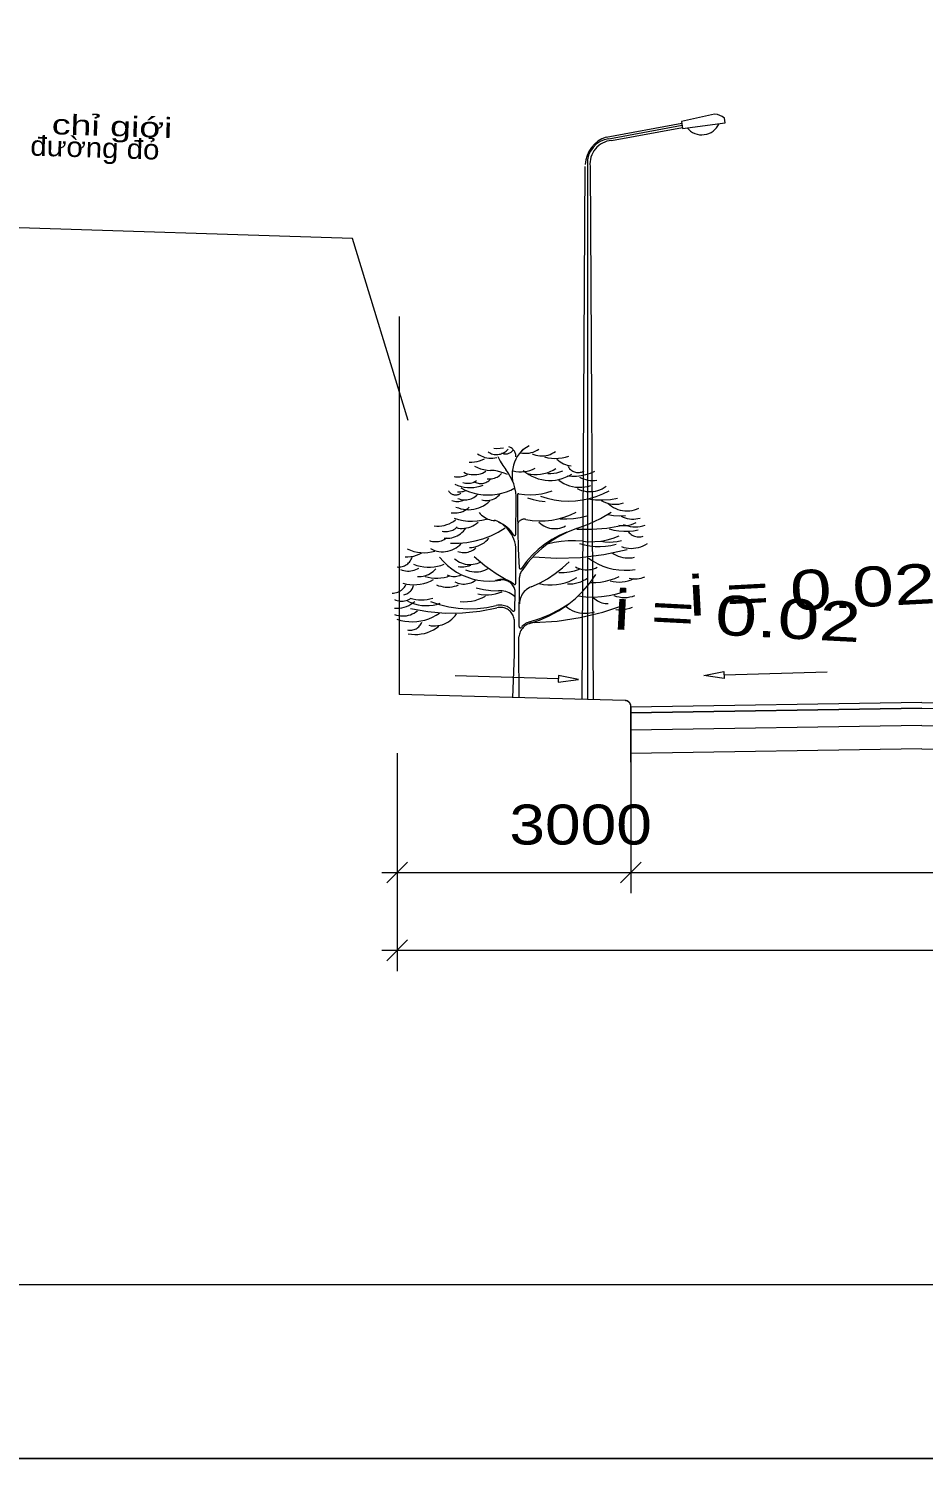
# Model space of a CAD drawing. Header units: metres. Extents: x 532950 to 537618, y 1849954 to 1853119.
# Drawn here: x 534597.6 to 534782.8, y 1849953.7 to 1850249.9 of the extents above; entities that cross this region are included whole.
import ezdxf

# ---------------------------------------------------------------- set-up
doc = ezdxf.new("R2010")
doc.units = ezdxf.units.M
doc.header["$LTSCALE"] = 3.1
for name, color, linetype, lineweight in [('1', 7, 'Continuous', 13), ('16', 7, 'Continuous', 13), ('2', 7, 'Continuous', 13), ('56', 7, 'Continuous', 13), ('57', 7, 'Continuous', 13), ('58', 7, 'Continuous', 13), ('59', 7, 'Continuous', 13)]:
    doc.layers.add(name, color=color, linetype=linetype, lineweight=lineweight)

msp = doc.modelspace()

# ---------------------------------------------------------------- linework, layer by layer
at = {"layer": '1'}
for p, q in [((534698.45, 1850145.16), (534698.55, 1850152.2)), ((534698.46, 1850135.03), (534698.46, 1850141.88)), ((534699.13, 1850126.06), (534699.23, 1850136.19)), ((534698.24, 1850129.52), (534698.32, 1850133.03))]:
    msp.add_line(p, q, dxfattribs=at)
for points in [[(534693.88, 1850163.01), (534694.55, 1850162.97), (534695.22, 1850163.01), (534695.88, 1850163.1)], [(534698.46, 1850161.19), (534698.47, 1850161.37), (534698.45, 1850161.55), (534698.43, 1850161.73), (534698.38, 1850161.91), (534698.32, 1850162.08), (534698.25, 1850162.25), (534698.16, 1850162.41), (534698.06, 1850162.56), (534697.94, 1850162.7), (534697.81, 1850162.83), (534697.67, 1850162.95), (534697.52, 1850163.06), (534697.37, 1850163.15), (534697.2, 1850163.23), (534697.03, 1850163.29)], [(534701.23, 1850163.48), (534700.69, 1850163.14), (534700.14, 1850162.79), (534699.61, 1850162.43)], [(534688.82, 1850160.14), (534689.36, 1850160.13), (534689.9, 1850160.16), (534690.44, 1850160.25), (534690.96, 1850160.39), (534691.48, 1850160.57), (534691.97, 1850160.81)], [(534690.53, 1850161.86), (534690.89, 1850161.63), (534691.26, 1850161.42), (534691.64, 1850161.26), (534692.04, 1850161.12), (534692.46, 1850161.03), (534692.87, 1850160.97), (534693.29, 1850160.94), (534693.72, 1850160.96), (534694.13, 1850161.01), (534694.55, 1850161.09)], [(534692.73, 1850162.24), (534692.96, 1850162.1), (534693.2, 1850161.98), (534693.45, 1850161.88), (534693.7, 1850161.8), (534693.96, 1850161.74), (534694.23, 1850161.71), (534694.5, 1850161.7), (534694.76, 1850161.71), (534695.03, 1850161.75), (534695.29, 1850161.81), (534695.54, 1850161.89), (534695.79, 1850162), (534696.03, 1850162.12), (534696.25, 1850162.27), (534696.46, 1850162.43), (534696.66, 1850162.62), (534696.84, 1850162.81)], [(534694.74, 1850161.28), (534695.2, 1850160.35), (534695.74, 1850159.45), (534696.36, 1850158.61)], [(534695.5, 1850162.05), (534695.66, 1850161.98), (534695.83, 1850161.92), (534696, 1850161.88), (534696.17, 1850161.86), (534696.35, 1850161.85), (534696.52, 1850161.86), (534696.7, 1850161.88), (534696.87, 1850161.92), (534697.04, 1850161.97), (534697.2, 1850162.04), (534697.35, 1850162.12), (534697.5, 1850162.22), (534697.64, 1850162.33), (534697.77, 1850162.45), (534697.88, 1850162.58), (534697.99, 1850162.72)], [(534699.99, 1850162.81), (534699.53, 1850162.34), (534699.12, 1850161.83), (534698.75, 1850161.28), (534698.43, 1850160.71), (534698.17, 1850160.1), (534697.96, 1850159.48), (534697.81, 1850158.84), (534697.72, 1850158.19), (534697.68, 1850157.53), (534697.71, 1850156.87), (534697.79, 1850156.22)], [(534699.42, 1850162.05), (534699.86, 1850161.98), (534700.3, 1850161.95), (534700.75, 1850161.95), (534701.19, 1850162), (534701.62, 1850162.09), (534702.05, 1850162.21), (534702.47, 1850162.38), (534702.86, 1850162.58), (534703.24, 1850162.81)], [(534701.81, 1850161.86), (534702.2, 1850161.7), (534702.61, 1850161.57), (534703.03, 1850161.48), (534703.45, 1850161.43), (534703.88, 1850161.42), (534704.31, 1850161.44), (534704.73, 1850161.5), (534705.15, 1850161.6), (534705.55, 1850161.73), (534705.94, 1850161.9), (534706.32, 1850162.1), (534706.68, 1850162.34)], [(534704.39, 1850161.19), (534705.1, 1850161.04), (534705.83, 1850160.94), (534706.56, 1850160.91), (534707.3, 1850160.94), (534708.03, 1850161.02), (534708.75, 1850161.17), (534709.45, 1850161.38)], [(534706.97, 1850160.71), (534707.28, 1850160.44), (534707.61, 1850160.19), (534707.96, 1850159.98), (534708.33, 1850159.79), (534708.72, 1850159.64), (534709.11, 1850159.51), (534709.52, 1850159.43), (534709.93, 1850159.37)], [(534685.66, 1850157.17), (534685.97, 1850157.11), (534686.29, 1850157.07), (534686.61, 1850157.06), (534686.93, 1850157.08), (534687.24, 1850157.12), (534687.55, 1850157.19), (534687.86, 1850157.29), (534688.15, 1850157.41), (534688.43, 1850157.56)], [(534687.67, 1850158.03), (534688.03, 1850157.87), (534688.41, 1850157.73), (534688.79, 1850157.63), (534689.19, 1850157.56), (534689.59, 1850157.53), (534689.99, 1850157.53), (534690.38, 1850157.56), (534690.78, 1850157.63), (534691.17, 1850157.73), (534691.54, 1850157.86), (534691.91, 1850158.03), (534692.25, 1850158.22)], [(534689.87, 1850159.28), (534690.5, 1850158.99), (534691.16, 1850158.76), (534691.83, 1850158.59), (534692.52, 1850158.47), (534693.21, 1850158.42)], [(534692.54, 1850156.7), (534692.84, 1850156.67), (534693.13, 1850156.66), (534693.43, 1850156.69), (534693.72, 1850156.74), (534694.01, 1850156.81), (534694.29, 1850156.91), (534694.56, 1850157.03), (534694.82, 1850157.18), (534695.06, 1850157.35), (534695.29, 1850157.54), (534695.5, 1850157.75)], [(534696.74, 1850157.56), (534696.07, 1850157.84), (534695.37, 1850158.07), (534694.66, 1850158.24), (534693.94, 1850158.36), (534693.21, 1850158.42)], [(534698.55, 1850152.2), (534698.53, 1850153.07), (534698.43, 1850153.93), (534698.26, 1850154.77), (534698.01, 1850155.6), (534697.7, 1850156.4), (534697.31, 1850157.18), (534696.87, 1850157.91), (534696.36, 1850158.61)], [(534697.92, 1850158.29), (534698.49, 1850158.19), (534699.07, 1850158.14), (534699.65, 1850158.14), (534700.23, 1850158.18), (534700.8, 1850158.28), (534701.36, 1850158.42), (534701.91, 1850158.62), (534702.44, 1850158.85)], [(534699.99, 1850158.42), (534700.55, 1850157.96), (534701.15, 1850157.56), (534701.78, 1850157.21), (534702.43, 1850156.92), (534703.11, 1850156.68), (534703.81, 1850156.51), (534704.52, 1850156.39), (534705.24, 1850156.34), (534705.96, 1850156.34), (534706.67, 1850156.41), (534707.38, 1850156.54), (534708.07, 1850156.73), (534708.75, 1850156.98), (534709.4, 1850157.29), (534710.02, 1850157.65)], [(534700.85, 1850157.75), (534701.53, 1850157.63), (534702.21, 1850157.57), (534702.9, 1850157.57), (534703.58, 1850157.63), (534704.25, 1850157.75), (534704.92, 1850157.93), (534705.56, 1850158.16), (534706.18, 1850158.46), (534706.77, 1850158.8)], [(534705.05, 1850157.75), (534705.7, 1850157.75), (534706.34, 1850157.81), (534706.98, 1850157.92), (534707.6, 1850158.09), (534708.21, 1850158.32)], [(534709.07, 1850157.27), (534710.05, 1850157.2), (534711.03, 1850157.23), (534712, 1850157.35), (534712.96, 1850157.55), (534713.89, 1850157.85), (534714.8, 1850158.22)], [(534709.26, 1850159.28), (534709.36, 1850159.1), (534709.47, 1850158.93), (534709.6, 1850158.77), (534709.75, 1850158.62), (534709.9, 1850158.48), (534710.07, 1850158.36), (534710.24, 1850158.26), (534710.43, 1850158.17), (534710.62, 1850158.09), (534710.82, 1850158.04), (534711.02, 1850158), (534711.23, 1850157.98), (534711.43, 1850157.97), (534711.64, 1850157.99), (534711.84, 1850158.02), (534712.04, 1850158.07), (534712.23, 1850158.14), (534712.42, 1850158.22), (534712.6, 1850158.32)], [(534684.52, 1850154.21), (534684.59, 1850154.08), (534684.68, 1850153.96), (534684.78, 1850153.85), (534684.89, 1850153.75), (534685.01, 1850153.65), (534685.13, 1850153.57), (534685.27, 1850153.5), (534685.4, 1850153.44), (534685.55, 1850153.39), (534685.69, 1850153.36), (534685.84, 1850153.34), (534685.99, 1850153.33), (534686.14, 1850153.34), (534686.29, 1850153.36), (534686.44, 1850153.39), (534686.58, 1850153.43), (534686.72, 1850153.49), (534686.85, 1850153.56), (534686.98, 1850153.64), (534687.1, 1850153.73)], [(534685.85, 1850155.55), (534686.47, 1850155.3), (534687.11, 1850155.1), (534687.76, 1850154.97), (534688.42, 1850154.88), (534689.08, 1850154.86), (534689.74, 1850154.9), (534690.4, 1850154.99), (534691.05, 1850155.15), (534691.68, 1850155.36)], [(534686.38, 1850153.99), (534686.68, 1850153.97), (534686.99, 1850153.98), (534687.29, 1850154.01), (534687.58, 1850154.07), (534687.87, 1850154.15), (534688.16, 1850154.25)], [(534687.1, 1850154.78), (534687.96, 1850154.35), (534688.87, 1850153.98), (534689.8, 1850153.7), (534690.75, 1850153.5), (534691.71, 1850153.37), (534692.68, 1850153.33), (534693.66, 1850153.37), (534694.62, 1850153.5), (534695.57, 1850153.7), (534696.5, 1850153.98), (534697.4, 1850154.35), (534698.27, 1850154.78)], [(534687.48, 1850155.93), (534687.74, 1850155.85), (534688.01, 1850155.8), (534688.28, 1850155.76), (534688.55, 1850155.75), (534688.82, 1850155.77), (534689.09, 1850155.8), (534689.36, 1850155.86), (534689.62, 1850155.94), (534689.87, 1850156.05), (534690.11, 1850156.17), (534690.34, 1850156.31)], [(534689.77, 1850156.12), (534689.97, 1850156), (534690.19, 1850155.9), (534690.41, 1850155.82), (534690.64, 1850155.76), (534690.87, 1850155.72), (534691.11, 1850155.7), (534691.34, 1850155.7), (534691.58, 1850155.72), (534691.81, 1850155.76), (534692.04, 1850155.83), (534692.26, 1850155.91), (534692.47, 1850156.01), (534692.68, 1850156.13), (534692.87, 1850156.27), (534693.05, 1850156.43), (534693.21, 1850156.6)], [(534699.09, 1850153.57), (534700.25, 1850153.41), (534701.42, 1850153.35), (534702.59, 1850153.4), (534703.75, 1850153.56), (534704.89, 1850153.82), (534706, 1850154.18)], [(534703.55, 1850153.07), (534704.95, 1850152.64), (534706.39, 1850152.32), (534707.84, 1850152.13), (534709.31, 1850152.06), (534710.78, 1850152.11), (534712.24, 1850152.29), (534713.68, 1850152.59), (534715.09, 1850153), (534716.46, 1850153.53), (534717.78, 1850154.18)], [(534707.34, 1850156.4), (534707.86, 1850156.03), (534708.42, 1850155.71), (534709, 1850155.45), (534709.6, 1850155.23), (534710.21, 1850155.07), (534710.84, 1850154.97), (534711.48, 1850154.92), (534712.11, 1850154.93), (534712.75, 1850154.99), (534713.37, 1850155.11), (534713.98, 1850155.29)], [(534711.14, 1850154.65), (534711.58, 1850154.45), (534712.04, 1850154.28), (534712.51, 1850154.15), (534712.99, 1850154.07), (534713.48, 1850154.02), (534713.97, 1850154.02), (534714.45, 1850154.06), (534714.94, 1850154.14), (534715.41, 1850154.26), (534715.87, 1850154.42), (534716.32, 1850154.62), (534716.74, 1850154.86), (534717.15, 1850155.13)], [(534711.61, 1850157.03), (534712.03, 1850156.81), (534712.47, 1850156.64), (534712.92, 1850156.5), (534713.38, 1850156.4), (534713.84, 1850156.34), (534714.31, 1850156.32), (534714.78, 1850156.34), (534715.25, 1850156.4)], [(534685.19, 1850152.2), (534685.46, 1850152.11), (534685.75, 1850152.04), (534686.04, 1850152), (534686.34, 1850151.98), (534686.63, 1850151.99), (534686.92, 1850152.03), (534687.21, 1850152.09), (534687.49, 1850152.18), (534687.76, 1850152.3)], [(534686.05, 1850150.83), (534686.56, 1850150.63), (534687.08, 1850150.47), (534687.61, 1850150.36), (534688.14, 1850150.29), (534688.69, 1850150.27), (534689.23, 1850150.3), (534689.76, 1850150.37), (534690.29, 1850150.49), (534690.81, 1850150.65), (534691.31, 1850150.86), (534691.79, 1850151.1), (534692.25, 1850151.39), (534692.68, 1850151.72), (534693.09, 1850152.08)], [(534686.45, 1850152.61), (534686.74, 1850152.49), (534687.05, 1850152.4), (534687.35, 1850152.33), (534687.67, 1850152.3), (534687.98, 1850152.29), (534688.3, 1850152.31), (534688.61, 1850152.35), (534688.92, 1850152.43), (534689.22, 1850152.53), (534689.51, 1850152.65), (534689.79, 1850152.8), (534690.05, 1850152.98), (534690.3, 1850153.18), (534690.52, 1850153.4)], [(534691.39, 1850152.3), (534691.71, 1850152.23), (534692.04, 1850152.19), (534692.36, 1850152.18), (534692.69, 1850152.19), (534693.01, 1850152.24), (534693.33, 1850152.31), (534693.64, 1850152.41), (534693.94, 1850152.54), (534694.23, 1850152.69), (534694.5, 1850152.87), (534694.76, 1850153.07), (534695, 1850153.3), (534695.22, 1850153.54)], [(534699.09, 1850153.57), (534699.07, 1850153.57), (534699.05, 1850153.57), (534699.02, 1850153.57), (534699, 1850153.57), (534698.98, 1850153.57), (534698.96, 1850153.56), (534698.94, 1850153.55), (534698.92, 1850153.54), (534698.9, 1850153.53), (534698.88, 1850153.51), (534698.86, 1850153.5), (534698.84, 1850153.48), (534698.83, 1850153.46), (534698.82, 1850153.44), (534698.81, 1850153.42), (534698.8, 1850153.4), (534698.79, 1850153.38), (534698.79, 1850153.36), (534698.78, 1850153.33), (534698.78, 1850153.31)], [(534698.78, 1850153.31), (534698.82, 1850149.59), (534698.88, 1850145.87), (534698.94, 1850142.14)], [(534700.86, 1850152.75), (534702.04, 1850152.38), (534703.26, 1850152.12), (534704.5, 1850151.96)], [(534713.46, 1850152.5), (534714.98, 1850152.32), (534716.51, 1850152.29), (534718.03, 1850152.4), (534719.54, 1850152.66)], [(534716.14, 1850152.19), (534716.56, 1850151.96), (534716.99, 1850151.77), (534717.44, 1850151.61), (534717.9, 1850151.5), (534718.38, 1850151.42), (534718.85, 1850151.39), (534719.33, 1850151.4), (534719.8, 1850151.45), (534720.27, 1850151.54), (534720.73, 1850151.68)], [(534717.52, 1850151.59), (534717.89, 1850151.27), (534718.29, 1850150.98), (534718.71, 1850150.72), (534719.15, 1850150.5), (534719.61, 1850150.32), (534720.08, 1850150.19), (534720.57, 1850150.09), (534721.06, 1850150.03), (534721.55, 1850150.02), (534722.04, 1850150.05), (534722.53, 1850150.13), (534723.01, 1850150.24), (534723.47, 1850150.4), (534723.93, 1850150.59)], [(534685.09, 1850149.62), (534685.49, 1850149.59), (534685.89, 1850149.59), (534686.29, 1850149.62), (534686.69, 1850149.69), (534687.08, 1850149.79), (534687.46, 1850149.92), (534687.82, 1850150.09), (534688.17, 1850150.29), (534688.5, 1850150.51), (534688.82, 1850150.77)], [(534685.66, 1850148.53), (534686.59, 1850148.24), (534687.54, 1850148.04), (534688.51, 1850147.92), (534689.48, 1850147.89), (534690.46, 1850147.95), (534691.42, 1850148.1), (534692.36, 1850148.33)], [(534690.85, 1850149.71), (534691.1, 1850149.42), (534691.37, 1850149.16), (534691.67, 1850148.91), (534691.98, 1850148.7), (534692.31, 1850148.51), (534692.66, 1850148.34), (534693.02, 1850148.21), (534693.38, 1850148.11), (534693.76, 1850148.04), (534694.14, 1850148)], [(534700.51, 1850148.27), (534700.38, 1850148.29), (534700.25, 1850148.3), (534700.12, 1850148.3), (534699.99, 1850148.28), (534699.86, 1850148.26), (534699.73, 1850148.22), (534699.61, 1850148.17), (534699.49, 1850148.11), (534699.38, 1850148.05), (534699.27, 1850147.97), (534699.17, 1850147.88), (534699.08, 1850147.79), (534699, 1850147.68), (534698.93, 1850147.57), (534698.86, 1850147.46), (534698.81, 1850147.34)], [(534700.51, 1850148.27), (534701.84, 1850148.05), (534703.19, 1850147.96), (534704.54, 1850147.97), (534705.88, 1850148.11), (534707.2, 1850148.36), (534708.5, 1850148.72), (534709.76, 1850149.19), (534710.98, 1850149.77)], [(534707.63, 1850148.37), (534709.02, 1850148.35), (534710.42, 1850148.44), (534711.79, 1850148.66), (534713.15, 1850148.99)], [(534711.22, 1850146.43), (534713.63, 1850147.35), (534715.96, 1850148.45), (534718.21, 1850149.73)], [(534717.48, 1850149.25), (534718.69, 1850149.08), (534719.92, 1850149.03), (534721.14, 1850149.09)], [(534720.26, 1850148.94), (534720.67, 1850148.75), (534721.09, 1850148.59), (534721.52, 1850148.47), (534721.96, 1850148.39), (534722.41, 1850148.34), (534722.86, 1850148.33), (534723.3, 1850148.36), (534723.75, 1850148.42), (534724.18, 1850148.53)], [(534681.56, 1850146.9), (534682.09, 1850146.86), (534682.61, 1850146.87), (534683.13, 1850146.92), (534683.65, 1850147.02), (534684.15, 1850147.17), (534684.64, 1850147.36), (534685.11, 1850147.59), (534685.57, 1850147.86), (534685.99, 1850148.16)], [(534683.22, 1850145.84), (534683.49, 1850145.78), (534683.77, 1850145.75), (534684.05, 1850145.75), (534684.33, 1850145.76), (534684.61, 1850145.8), (534684.88, 1850145.86), (534685.14, 1850145.95), (534685.4, 1850146.06), (534685.65, 1850146.19), (534685.88, 1850146.34), (534686.1, 1850146.5), (534686.31, 1850146.69)], [(534683.62, 1850144.39), (534684.01, 1850144.36), (534684.41, 1850144.36), (534684.81, 1850144.4), (534685.2, 1850144.47), (534685.58, 1850144.57), (534685.96, 1850144.7), (534686.32, 1850144.87), (534686.66, 1850145.06), (534686.99, 1850145.28), (534687.3, 1850145.53), (534687.59, 1850145.81), (534687.85, 1850146.11), (534688.09, 1850146.43)], [(534684.93, 1850143.34), (534686.64, 1850143.34), (534688.33, 1850143.49), (534690.01, 1850143.8), (534691.65, 1850144.26), (534693.25, 1850144.86), (534694.78, 1850145.61), (534696.24, 1850146.49)], [(534686.05, 1850146.56), (534686.49, 1850146.47), (534686.93, 1850146.41), (534687.38, 1850146.4), (534687.83, 1850146.43), (534688.27, 1850146.49), (534688.71, 1850146.6), (534689.13, 1850146.74), (534689.54, 1850146.93), (534689.93, 1850147.14), (534690.3, 1850147.39), (534690.65, 1850147.68)], [(534698.46, 1850141.88), (534698.43, 1850142.46), (534698.36, 1850143.03), (534698.23, 1850143.6), (534698.05, 1850144.15), (534697.83, 1850144.68), (534697.56, 1850145.2), (534697.25, 1850145.68), (534696.89, 1850146.14), (534696.5, 1850146.57), (534696.07, 1850146.96), (534695.61, 1850147.31), (534695.12, 1850147.61), (534694.6, 1850147.88), (534694.06, 1850148.09)], [(534697.96, 1850145.03), (534697.69, 1850145.47), (534697.39, 1850145.87), (534697.05, 1850146.25), (534696.68, 1850146.6), (534696.28, 1850146.91), (534695.85, 1850147.18), (534695.4, 1850147.41), (534694.93, 1850147.61)], [(534709, 1850145.65), (534707.41, 1850144.95), (534705.88, 1850144.1), (534704.43, 1850143.13), (534703.08, 1850142.03), (534701.82, 1850140.82), (534700.67, 1850139.51), (534699.64, 1850138.1)], [(534711.22, 1850146.43), (534709.26, 1850145.66), (534707.37, 1850144.71), (534705.59, 1850143.59), (534703.91, 1850142.31), (534702.36, 1850140.89), (534700.95, 1850139.32), (534699.68, 1850137.63)], [(534703.23, 1850147.69), (534703.55, 1850147.41), (534703.89, 1850147.15), (534704.26, 1850146.93), (534704.64, 1850146.74), (534705.04, 1850146.59), (534705.45, 1850146.47), (534705.87, 1850146.4), (534706.29, 1850146.35), (534706.72, 1850146.35), (534707.15, 1850146.39), (534707.57, 1850146.46), (534707.98, 1850146.57), (534708.38, 1850146.72), (534708.77, 1850146.9)], [(534711.08, 1850146.25), (534714.18, 1850146.21), (534717.27, 1850146.47), (534720.32, 1850147.03)], [(534717.79, 1850146.3), (534718.77, 1850146.05), (534719.78, 1850145.88), (534720.79, 1850145.79), (534721.81, 1850145.81), (534722.82, 1850145.91), (534723.82, 1850146.1)], [(534719.8, 1850147.08), (534720.32, 1850147.01), (534720.84, 1850146.99), (534721.36, 1850147.02), (534721.88, 1850147.09), (534722.39, 1850147.21), (534722.88, 1850147.38), (534723.36, 1850147.6)], [(534720.68, 1850147.23), (534721.16, 1850147.05), (534721.65, 1850146.9), (534722.16, 1850146.79), (534722.67, 1850146.73), (534723.19, 1850146.71), (534723.71, 1850146.74), (534724.22, 1850146.81), (534724.72, 1850146.92), (534725.22, 1850147.08)], [(534721.76, 1850145.68), (534721.94, 1850145.49), (534722.13, 1850145.31), (534722.34, 1850145.15), (534722.56, 1850145.01), (534722.8, 1850144.89), (534723.04, 1850144.79), (534723.29, 1850144.72), (534723.55, 1850144.66), (534723.81, 1850144.63), (534724.08, 1850144.63), (534724.34, 1850144.65), (534724.6, 1850144.69), (534724.85, 1850144.76)], [(534680.59, 1850143.86), (534680.89, 1850143.77), (534681.2, 1850143.7), (534681.51, 1850143.66), (534681.82, 1850143.65), (534682.13, 1850143.66), (534682.44, 1850143.7), (534682.75, 1850143.76), (534683.05, 1850143.85), (534683.34, 1850143.97), (534683.62, 1850144.11), (534683.89, 1850144.27), (534684.14, 1850144.45)], [(534680.79, 1850142.22), (534681.2, 1850142.01), (534681.64, 1850141.84), (534682.08, 1850141.71), (534682.54, 1850141.62), (534683, 1850141.57), (534683.47, 1850141.57), (534683.93, 1850141.6), (534684.39, 1850141.68), (534684.84, 1850141.79), (534685.28, 1850141.95), (534685.7, 1850142.14), (534686.1, 1850142.38), (534686.48, 1850142.64), (534686.84, 1850142.94), (534687.17, 1850143.27)], [(534686.44, 1850141.63), (534686.74, 1850141.53), (534687.04, 1850141.46), (534687.34, 1850141.41), (534687.65, 1850141.39), (534687.96, 1850141.4), (534688.27, 1850141.43), (534688.57, 1850141.49), (534688.87, 1850141.58), (534689.16, 1850141.69), (534689.43, 1850141.82), (534689.7, 1850141.97), (534689.95, 1850142.15), (534690.19, 1850142.35)], [(534688.88, 1850142.42), (534689.34, 1850142.45), (534689.79, 1850142.52), (534690.24, 1850142.63), (534690.67, 1850142.78), (534691.1, 1850142.96), (534691.5, 1850143.18), (534691.89, 1850143.44), (534692.25, 1850143.73), (534692.58, 1850144.04), (534692.89, 1850144.39)], [(534697.96, 1850145.03), (534697.97, 1850145.01), (534697.98, 1850145), (534698, 1850144.98), (534698.02, 1850144.96), (534698.03, 1850144.95), (534698.05, 1850144.94), (534698.07, 1850144.93), (534698.09, 1850144.92), (534698.12, 1850144.91), (534698.14, 1850144.9), (534698.16, 1850144.9), (534698.18, 1850144.9), (534698.21, 1850144.9), (534698.23, 1850144.9), (534698.25, 1850144.91), (534698.27, 1850144.91), (534698.3, 1850144.92), (534698.32, 1850144.93), (534698.34, 1850144.94), (534698.35, 1850144.96), (534698.37, 1850144.97), (534698.39, 1850144.99), (534698.4, 1850145.01), (534698.41, 1850145.03), (534698.42, 1850145.05), (534698.43, 1850145.07), (534698.44, 1850145.09), (534698.45, 1850145.11), (534698.45, 1850145.13), (534698.45, 1850145.16)], [(534712.25, 1850143.73), (534710.78, 1850143.85), (534709.31, 1850143.84), (534707.84, 1850143.71), (534706.39, 1850143.47), (534704.97, 1850143.1)], [(534711.61, 1850143.26), (534712.67, 1850142.97), (534713.75, 1850142.77), (534714.85, 1850142.66), (534715.95, 1850142.63), (534717.04, 1850142.7), (534718.13, 1850142.85), (534719.2, 1850143.1)], [(534712.25, 1850143.73), (534713.53, 1850143.63), (534714.83, 1850143.65), (534716.12, 1850143.78), (534717.39, 1850144.02), (534718.63, 1850144.38), (534719.84, 1850144.84)], [(534716.04, 1850143.73), (534716.89, 1850143.61), (534717.75, 1850143.56), (534718.62, 1850143.6), (534719.47, 1850143.7), (534720.31, 1850143.89)], [(534720.31, 1850142.62), (534720.8, 1850142.47), (534721.3, 1850142.36), (534721.8, 1850142.29), (534722.31, 1850142.26), (534722.82, 1850142.28), (534723.33, 1850142.34), (534723.83, 1850142.44), (534724.32, 1850142.59), (534724.79, 1850142.77), (534725.25, 1850142.99), (534725.69, 1850143.26)], [(534673.88, 1850138.4), (534674.14, 1850138.39), (534674.4, 1850138.4), (534674.66, 1850138.43), (534674.92, 1850138.48), (534675.17, 1850138.56), (534675.41, 1850138.66), (534675.64, 1850138.78), (534675.86, 1850138.91), (534676.07, 1850139.07), (534676.26, 1850139.24), (534676.44, 1850139.43), (534676.6, 1850139.64), (534676.74, 1850139.86), (534676.86, 1850140.09), (534676.96, 1850140.33), (534677.04, 1850140.57)], [(534675.53, 1850140.51), (534676.13, 1850140.51), (534676.73, 1850140.57), (534677.32, 1850140.67), (534677.9, 1850140.83), (534678.47, 1850141.04), (534679.01, 1850141.3)], [(534675.99, 1850142.15), (534676.66, 1850141.86), (534677.36, 1850141.64), (534678.08, 1850141.48), (534678.81, 1850141.39), (534679.54, 1850141.36), (534680.27, 1850141.41), (534681, 1850141.52), (534681.71, 1850141.69)], [(534682.67, 1850140.41), (534683.45, 1850139.53), (534684.3, 1850138.72), (534685.22, 1850137.99), (534686.2, 1850137.35), (534687.24, 1850136.79), (534688.32, 1850136.33), (534689.43, 1850135.97), (534690.58, 1850135.7), (534691.74, 1850135.54), (534692.91, 1850135.48), (534694.09, 1850135.53), (534695.25, 1850135.68)], [(534685.79, 1850140.11), (534686.11, 1850139.86), (534686.45, 1850139.63), (534686.81, 1850139.43), (534687.19, 1850139.26), (534687.57, 1850139.12), (534687.97, 1850139.02), (534688.38, 1850138.95), (534688.79, 1850138.92), (534689.2, 1850138.93), (534689.61, 1850138.96), (534690.02, 1850139.04), (534690.42, 1850139.14), (534690.8, 1850139.28), (534691.18, 1850139.46)], [(534689.86, 1850140.57), (534692.03, 1850138.7), (534694.36, 1850137.03), (534696.83, 1850135.57)], [(534698.94, 1850142.14), (534698.98, 1850140.83), (534699.06, 1850139.53), (534699.17, 1850138.22)], [(534701.61, 1850134.28), (534703.34, 1850135.05), (534705.01, 1850135.97), (534706.6, 1850137.03), (534708.09, 1850138.2), (534709.48, 1850139.5)], [(534702.05, 1850140.49), (534706.94, 1850140.22), (534711.84, 1850140.38), (534716.7, 1850140.97), (534721.5, 1850141.99)], [(534713.51, 1850140.25), (534714.45, 1850139.61), (534715.44, 1850139.05), (534716.47, 1850138.59), (534717.54, 1850138.22), (534718.64, 1850137.95), (534719.77, 1850137.78), (534720.9, 1850137.71), (534722.03, 1850137.74), (534723.16, 1850137.87)], [(534718.41, 1850141.36), (534718.81, 1850141.09), (534719.24, 1850140.85), (534719.68, 1850140.66), (534720.14, 1850140.5), (534720.6, 1850140.38), (534721.08, 1850140.3), (534721.56, 1850140.27), (534722.04, 1850140.27), (534722.53, 1850140.32), (534723, 1850140.41)], [(534674.6, 1850137.87), (534674.94, 1850137.75), (534675.29, 1850137.66), (534675.64, 1850137.59), (534676, 1850137.56), (534676.36, 1850137.56), (534676.72, 1850137.59), (534677.07, 1850137.65), (534677.42, 1850137.74), (534677.76, 1850137.86), (534678.09, 1850138.01), (534678.4, 1850138.19)], [(534677.29, 1850138.98), (534677.97, 1850138.73), (534678.66, 1850138.54), (534679.38, 1850138.42), (534680.09, 1850138.35), (534680.82, 1850138.35), (534681.53, 1850138.42), (534682.24, 1850138.54), (534682.94, 1850138.73), (534683.62, 1850138.98)], [(534678.08, 1850136.45), (534678.47, 1850136.43), (534678.86, 1850136.45), (534679.24, 1850136.5), (534679.62, 1850136.59), (534679.99, 1850136.71), (534680.35, 1850136.86), (534680.69, 1850137.04), (534681.02, 1850137.25), (534681.33, 1850137.48), (534681.62, 1850137.75), (534681.88, 1850138.03)], [(534679.66, 1850136.45), (534680.31, 1850136.27), (534680.96, 1850136.15), (534681.62, 1850136.09), (534682.29, 1850136.08), (534682.95, 1850136.13), (534683.61, 1850136.23), (534684.25, 1850136.39), (534684.88, 1850136.61)], [(534684.25, 1850136.77), (534684.52, 1850136.65), (534684.8, 1850136.56), (534685.09, 1850136.5), (534685.38, 1850136.46), (534685.67, 1850136.45), (534685.97, 1850136.46), (534686.26, 1850136.5), (534686.55, 1850136.56), (534686.83, 1850136.65), (534687.1, 1850136.77)], [(534686.51, 1850138.47), (534686.89, 1850138.42), (534687.27, 1850138.41), (534687.66, 1850138.42), (534688.04, 1850138.47), (534688.41, 1850138.55), (534688.78, 1850138.66), (534689.14, 1850138.8)], [(534688.02, 1850137.81), (534688.45, 1850137.65), (534688.89, 1850137.53), (534689.35, 1850137.44), (534689.8, 1850137.39), (534690.26, 1850137.39), (534690.72, 1850137.42), (534691.18, 1850137.49), (534691.62, 1850137.59), (534692.06, 1850137.74), (534692.48, 1850137.92), (534692.89, 1850138.14)], [(534699.17, 1850138.22), (534699.17, 1850138.2), (534699.17, 1850138.18), (534699.18, 1850138.15), (534699.19, 1850138.13), (534699.2, 1850138.11), (534699.21, 1850138.09), (534699.23, 1850138.08), (534699.24, 1850138.06), (534699.26, 1850138.04), (534699.28, 1850138.03), (534699.3, 1850138.02), (534699.32, 1850138.01), (534699.34, 1850138), (534699.36, 1850137.99), (534699.39, 1850137.99), (534699.41, 1850137.99), (534699.43, 1850137.98), (534699.45, 1850137.99), (534699.48, 1850137.99), (534699.5, 1850137.99), (534699.52, 1850138), (534699.54, 1850138.01), (534699.56, 1850138.02), (534699.58, 1850138.04), (534699.6, 1850138.05), (534699.62, 1850138.07), (534699.63, 1850138.08), (534699.64, 1850138.1)], [(534699.68, 1850137.63), (534699.57, 1850137.45), (534699.47, 1850137.25), (534699.39, 1850137.05), (534699.32, 1850136.84), (534699.27, 1850136.63), (534699.24, 1850136.41), (534699.23, 1850136.19)], [(534701.3, 1850126.71), (534703.37, 1850127.39), (534705.37, 1850128.26), (534707.28, 1850129.3), (534709.09, 1850130.52), (534710.78, 1850131.89), (534712.34, 1850133.41), (534713.76, 1850135.07), (534715.01, 1850136.85)], [(534707.38, 1850137.24), (534708.47, 1850137.27), (534709.55, 1850137.39), (534710.62, 1850137.62), (534711.66, 1850137.94)], [(534710.81, 1850138.41), (534711.19, 1850138.22), (534711.59, 1850138.07), (534712, 1850137.95), (534712.42, 1850137.87), (534712.84, 1850137.82), (534713.27, 1850137.82), (534713.7, 1850137.85), (534714.12, 1850137.91), (534714.53, 1850138.02), (534714.94, 1850138.16), (534715.33, 1850138.33)], [(534714, 1850135.21), (534715.01, 1850135.21), (534716.01, 1850135.29), (534717, 1850135.46), (534717.98, 1850135.71), (534718.93, 1850136.05), (534719.85, 1850136.46)], [(534721.95, 1850136.07), (534722.35, 1850135.99), (534722.76, 1850135.95), (534723.17, 1850135.94), (534723.58, 1850135.96), (534723.98, 1850136.02), (534724.38, 1850136.11), (534724.77, 1850136.23), (534725.15, 1850136.38)], [(534672.86, 1850132.97), (534673.15, 1850132.98), (534673.44, 1850133.02), (534673.73, 1850133.09), (534674, 1850133.18), (534674.27, 1850133.3), (534674.53, 1850133.44), (534674.77, 1850133.61), (534675, 1850133.79), (534675.2, 1850133.99), (534675.39, 1850134.22), (534675.56, 1850134.46), (534675.71, 1850134.71)], [(534675.08, 1850135.02), (534675.79, 1850134.86), (534676.51, 1850134.75), (534677.23, 1850134.71), (534677.96, 1850134.74), (534678.68, 1850134.83), (534679.39, 1850134.98), (534680.09, 1850135.2), (534680.76, 1850135.48), (534681.4, 1850135.82)], [(534675.24, 1850132.65), (534675.46, 1850132.7), (534675.67, 1850132.77), (534675.88, 1850132.86), (534676.08, 1850132.96), (534676.27, 1850133.09), (534676.45, 1850133.22), (534676.62, 1850133.38), (534676.77, 1850133.55), (534676.91, 1850133.73), (534677.03, 1850133.92), (534677.14, 1850134.12), (534677.22, 1850134.33), (534677.29, 1850134.55)], [(534682.04, 1850134.71), (534682.48, 1850134.53), (534682.93, 1850134.4), (534683.39, 1850134.3), (534683.86, 1850134.24), (534684.33, 1850134.22), (534684.8, 1850134.24), (534685.27, 1850134.3), (534685.73, 1850134.4), (534686.18, 1850134.53), (534686.62, 1850134.71)], [(534685.83, 1850135.34), (534686.15, 1850135.19), (534686.47, 1850135.07), (534686.8, 1850134.97), (534687.15, 1850134.91), (534687.49, 1850134.87), (534687.84, 1850134.87), (534688.19, 1850134.89), (534688.53, 1850134.95), (534688.87, 1850135.03), (534689.19, 1850135.15), (534689.51, 1850135.29), (534689.81, 1850135.46), (534690.1, 1850135.66)], [(534690.26, 1850134.07), (534691.78, 1850133.77), (534693.31, 1850133.56), (534694.85, 1850133.44)], [(534698.01, 1850134.84), (534697.78, 1850135.05), (534697.53, 1850135.23), (534697.27, 1850135.39), (534696.99, 1850135.53), (534696.7, 1850135.64), (534696.4, 1850135.73), (534696.1, 1850135.79), (534695.79, 1850135.82), (534695.48, 1850135.82), (534695.17, 1850135.8), (534694.86, 1850135.75), (534694.56, 1850135.68), (534694.27, 1850135.57)], [(534698.33, 1850132.17), (534698.04, 1850132.43), (534697.74, 1850132.66), (534697.41, 1850132.86), (534697.08, 1850133.04), (534696.72, 1850133.18), (534696.36, 1850133.3), (534695.99, 1850133.38), (534695.61, 1850133.43), (534695.23, 1850133.45), (534694.85, 1850133.44)], [(534698.32, 1850133.03), (534698.32, 1850133.27), (534698.29, 1850133.5), (534698.25, 1850133.72), (534698.18, 1850133.95), (534698.1, 1850134.16), (534697.99, 1850134.37), (534697.87, 1850134.57), (534697.73, 1850134.75), (534697.58, 1850134.92), (534697.41, 1850135.08), (534697.23, 1850135.23), (534697.04, 1850135.35), (534696.83, 1850135.46), (534696.62, 1850135.55), (534696.4, 1850135.62), (534696.17, 1850135.67), (534695.94, 1850135.71), (534695.71, 1850135.72), (534695.48, 1850135.71), (534695.25, 1850135.68)], [(534698.01, 1850134.84), (534698.03, 1850134.83), (534698.05, 1850134.81), (534698.07, 1850134.8), (534698.09, 1850134.79), (534698.11, 1850134.78), (534698.13, 1850134.78), (534698.15, 1850134.77), (534698.18, 1850134.77), (534698.2, 1850134.77), (534698.22, 1850134.77), (534698.24, 1850134.77), (534698.27, 1850134.78), (534698.29, 1850134.79), (534698.31, 1850134.79), (534698.33, 1850134.8), (534698.35, 1850134.82), (534698.36, 1850134.83), (534698.38, 1850134.85), (534698.4, 1850134.86), (534698.41, 1850134.88), (534698.42, 1850134.9), (534698.43, 1850134.92), (534698.44, 1850134.94), (534698.45, 1850134.96), (534698.45, 1850134.99), (534698.46, 1850135.01), (534698.46, 1850135.03)], [(534701.61, 1850134.28), (534701.29, 1850134.13), (534700.99, 1850133.96), (534700.7, 1850133.76), (534700.44, 1850133.54), (534700.19, 1850133.3), (534699.97, 1850133.03), (534699.77, 1850132.74), (534699.6, 1850132.44), (534699.46, 1850132.12), (534699.35, 1850131.79), (534699.27, 1850131.46), (534699.21, 1850131.11), (534699.19, 1850130.77)], [(534703.32, 1850134.98), (534704.21, 1850134.8), (534705.1, 1850134.7), (534706, 1850134.68), (534706.9, 1850134.74), (534707.79, 1850134.89), (534708.66, 1850135.11), (534709.51, 1850135.41), (534710.33, 1850135.78), (534711.12, 1850136.23)], [(534709.17, 1850134.9), (534709.73, 1850134.9), (534710.28, 1850134.94), (534710.84, 1850135.03), (534711.38, 1850135.17), (534711.91, 1850135.35), (534712.42, 1850135.58), (534712.91, 1850135.84), (534713.38, 1850136.15)], [(534717.98, 1850135.52), (534718.59, 1850135.38), (534719.22, 1850135.3), (534719.85, 1850135.27), (534720.48, 1850135.3), (534721.1, 1850135.39), (534721.71, 1850135.54), (534722.31, 1850135.74), (534722.89, 1850135.99)], [(534673.34, 1850131.66), (534673.62, 1850131.54), (534673.92, 1850131.45), (534674.22, 1850131.39), (534674.52, 1850131.35), (534674.83, 1850131.34), (534675.14, 1850131.35), (534675.44, 1850131.4), (534675.74, 1850131.46), (534676.04, 1850131.55), (534676.32, 1850131.67), (534676.59, 1850131.81)], [(534673.34, 1850129.87), (534673.84, 1850129.85), (534674.34, 1850129.88), (534674.84, 1850129.95), (534675.33, 1850130.07), (534675.81, 1850130.23), (534676.27, 1850130.43), (534676.72, 1850130.67), (534677.13, 1850130.95), (534677.53, 1850131.27)], [(534676.05, 1850131.35), (534676.75, 1850131.02), (534677.48, 1850130.76), (534678.23, 1850130.57), (534678.99, 1850130.45), (534679.76, 1850130.39), (534680.54, 1850130.41), (534681.31, 1850130.5), (534682.06, 1850130.66), (534682.8, 1850130.88)], [(534676.59, 1850131.97), (534677.16, 1850131.8), (534677.74, 1850131.68), (534678.33, 1850131.61), (534678.92, 1850131.58), (534679.51, 1850131.61), (534680.1, 1850131.68), (534680.68, 1850131.8), (534681.25, 1850131.97)], [(534680.78, 1850131.27), (534682.66, 1850130.64), (534684.59, 1850130.17), (534686.55, 1850129.87), (534688.53, 1850129.74), (534690.51, 1850129.79), (534692.48, 1850130.01), (534694.42, 1850130.4)], [(534686.94, 1850131.22), (534687.71, 1850131.19), (534688.48, 1850131.22), (534689.25, 1850131.31), (534690.01, 1850131.47), (534690.75, 1850131.7), (534691.47, 1850131.99), (534692.16, 1850132.33)], [(534690.58, 1850132.81), (534691.3, 1850132.69), (534692.04, 1850132.64), (534692.77, 1850132.65), (534693.51, 1850132.72), (534694.23, 1850132.85), (534694.94, 1850133.04), (534695.64, 1850133.28)], [(534697.78, 1850129.35), (534697.58, 1850129.55), (534697.37, 1850129.74), (534697.14, 1850129.91), (534696.9, 1850130.06), (534696.65, 1850130.19), (534696.38, 1850130.3), (534696.11, 1850130.38), (534695.83, 1850130.45), (534695.55, 1850130.48), (534695.27, 1850130.5), (534694.98, 1850130.49), (534694.7, 1850130.46), (534694.42, 1850130.4)], [(534701.29, 1850127.02), (534703.44, 1850127.7), (534705.52, 1850128.56), (534707.52, 1850129.59), (534709.42, 1850130.79)], [(534702.23, 1850126.87), (534707.03, 1850127.19), (534711.78, 1850127.91), (534716.45, 1850129.03), (534721.02, 1850130.53)], [(534711.35, 1850132.4), (534712.96, 1850132.23), (534714.58, 1850132.18), (534716.2, 1850132.27), (534717.81, 1850132.5), (534719.39, 1850132.85), (534720.94, 1850133.34)], [(534714.55, 1850132.01), (534714.79, 1850131.79), (534715.06, 1850131.58), (534715.34, 1850131.4), (534715.64, 1850131.24), (534715.94, 1850131.11), (534716.26, 1850131), (534716.59, 1850130.92), (534716.92, 1850130.87), (534717.25, 1850130.84), (534717.59, 1850130.85)], [(534718.76, 1850132.48), (534719.29, 1850132.31), (534719.83, 1850132.19), (534720.38, 1850132.11), (534720.94, 1850132.09), (534721.5, 1850132.11), (534722.05, 1850132.19), (534722.59, 1850132.31), (534723.12, 1850132.48)], [(534673.33, 1850128.53), (534673.73, 1850128.41), (534674.14, 1850128.32), (534674.56, 1850128.26), (534674.98, 1850128.25), (534675.39, 1850128.26), (534675.81, 1850128.31), (534676.22, 1850128.4), (534676.62, 1850128.52), (534677.01, 1850128.67), (534677.38, 1850128.86), (534677.74, 1850129.08), (534678.08, 1850129.32)], [(534673.81, 1850127.58), (534674.62, 1850127.34), (534675.45, 1850127.18), (534676.28, 1850127.08), (534677.13, 1850127.05), (534677.97, 1850127.1), (534678.81, 1850127.22), (534679.63, 1850127.41), (534680.43, 1850127.67), (534681.21, 1850128), (534681.96, 1850128.39), (534682.67, 1850128.85)], [(534676.66, 1850129.8), (534680.21, 1850129.16), (534683.8, 1850128.86), (534687.4, 1850128.89), (534690.99, 1850129.26), (534694.53, 1850129.96)], [(534680.45, 1850126.32), (534680.91, 1850126.24), (534681.38, 1850126.2), (534681.85, 1850126.2), (534682.32, 1850126.25), (534682.78, 1850126.33), (534683.23, 1850126.45), (534683.67, 1850126.61), (534684.09, 1850126.81), (534684.5, 1850127.05), (534684.88, 1850127.32), (534685.24, 1850127.62), (534685.57, 1850127.95), (534685.88, 1850128.31), (534686.15, 1850128.69)], [(534698.17, 1850127.11), (534698.16, 1850127.36), (534698.12, 1850127.61), (534698.07, 1850127.86), (534697.99, 1850128.1), (534697.9, 1850128.34), (534697.78, 1850128.56), (534697.65, 1850128.78), (534697.5, 1850128.98), (534697.33, 1850129.17), (534697.14, 1850129.34), (534696.94, 1850129.49), (534696.73, 1850129.63), (534696.51, 1850129.75), (534696.27, 1850129.85), (534696.03, 1850129.93), (534695.79, 1850129.99), (534695.54, 1850130.03), (534695.28, 1850130.04), (534695.03, 1850130.04), (534694.78, 1850130.01), (534694.53, 1850129.96)], [(534697.78, 1850129.35), (534697.8, 1850129.33), (534697.81, 1850129.32), (534697.83, 1850129.3), (534697.85, 1850129.29), (534697.87, 1850129.28), (534697.89, 1850129.27), (534697.92, 1850129.27), (534697.94, 1850129.26), (534697.96, 1850129.26), (534697.99, 1850129.26), (534698.01, 1850129.26), (534698.03, 1850129.27), (534698.05, 1850129.27), (534698.08, 1850129.28), (534698.1, 1850129.29), (534698.12, 1850129.3), (534698.14, 1850129.31), (534698.15, 1850129.33), (534698.17, 1850129.35), (534698.19, 1850129.36), (534698.2, 1850129.38), (534698.21, 1850129.4), (534698.22, 1850129.43), (534698.23, 1850129.45), (534698.23, 1850129.47), (534698.24, 1850129.49), (534698.24, 1850129.52)], [(534708.78, 1850130.3), (534709.2, 1850129.97), (534709.64, 1850129.67), (534710.11, 1850129.42), (534710.6, 1850129.2), (534711.1, 1850129.04), (534711.62, 1850128.91), (534712.15, 1850128.83), (534712.68, 1850128.8), (534713.22, 1850128.81), (534713.75, 1850128.87), (534714.27, 1850128.98), (534714.78, 1850129.13)], [(534719.15, 1850129.6), (534719.73, 1850129.55), (534720.31, 1850129.55), (534720.89, 1850129.6), (534721.47, 1850129.71), (534722.03, 1850129.86), (534722.58, 1850130.07)], [(534676.02, 1850125.37), (534676.25, 1850125.33), (534676.48, 1850125.31), (534676.71, 1850125.32), (534676.94, 1850125.34), (534677.16, 1850125.38), (534677.39, 1850125.44), (534677.6, 1850125.52), (534677.81, 1850125.62), (534678.01, 1850125.74), (534678.2, 1850125.87), (534678.37, 1850126.02), (534678.53, 1850126.18), (534678.68, 1850126.35), (534678.81, 1850126.54), (534678.93, 1850126.74), (534679.03, 1850126.95)], [(534676.18, 1850124.57), (534676.85, 1850124.47), (534677.52, 1850124.43), (534678.19, 1850124.44), (534678.86, 1850124.52), (534679.52, 1850124.65), (534680.17, 1850124.85), (534680.79, 1850125.1), (534681.4, 1850125.4), (534681.97, 1850125.75), (534682.51, 1850126.16)], [(534697.85, 1850111.34), (534698.17, 1850120.3), (534698.17, 1850127.11)], [(534702.23, 1850126.87), (534701.96, 1850126.85), (534701.68, 1850126.81), (534701.41, 1850126.74), (534701.15, 1850126.65), (534700.9, 1850126.54), (534700.65, 1850126.41), (534700.42, 1850126.25), (534700.2, 1850126.08), (534700, 1850125.89), (534699.82, 1850125.68), (534699.65, 1850125.46), (534699.51, 1850125.22), (534699.39, 1850124.97), (534699.28, 1850124.72), (534699.2, 1850124.45), (534699.15, 1850124.18), (534699.11, 1850123.9)], [(534699.13, 1850126.06), (534699.13, 1850126.03), (534699.14, 1850126.01), (534699.14, 1850125.99), (534699.15, 1850125.97), (534699.16, 1850125.94), (534699.17, 1850125.92), (534699.18, 1850125.9), (534699.19, 1850125.89), (534699.21, 1850125.87), (534699.23, 1850125.85), (534699.25, 1850125.84), (534699.26, 1850125.83), (534699.29, 1850125.82), (534699.31, 1850125.81), (534699.33, 1850125.8), (534699.35, 1850125.8), (534699.37, 1850125.79), (534699.4, 1850125.79), (534699.42, 1850125.79), (534699.44, 1850125.8), (534699.47, 1850125.8), (534699.49, 1850125.81), (534699.51, 1850125.82), (534699.53, 1850125.83), (534699.55, 1850125.84), (534699.57, 1850125.85), (534699.58, 1850125.87), (534699.6, 1850125.89)], [(534701.29, 1850127.02), (534701.02, 1850126.92), (534700.75, 1850126.8), (534700.49, 1850126.66), (534700.24, 1850126.5), (534700.01, 1850126.31), (534699.8, 1850126.11), (534699.6, 1850125.89)], [(534699.16, 1850111.42), (534699.09, 1850121.35), (534699.11, 1850123.9)]]:
    msp.add_lwpolyline(points, dxfattribs=at)
at = {"layer": '16'}
for p, q in [((534739.62, 1850232.25), (534732.77, 1850230.68)), ((534741.78, 1850230.45), (534741.67, 1850231.4)), ((534741.78, 1850230.45), (534741.67, 1850231.4)), ((534717.19, 1850227.46), (534732.82, 1850230.34)), ((534717.19, 1850227.46), (534732.82, 1850230.34)), ((534717.74, 1850227.12), (534732.89, 1850229.91)), ((534717.74, 1850227.12), (534732.89, 1850229.91)), ((534718.29, 1850226.78), (534732.96, 1850229.48)), ((534718.29, 1850226.78), (534732.96, 1850229.48)), ((534732.77, 1850230.68), (534732.99, 1850229.28)), ((534732.99, 1850229.28), (534741.78, 1850230.45)), ((534732.99, 1850229.28), (534741.78, 1850230.45)), ((534712.74, 1850221.41), (534712.13, 1850110.94)), ((534713.29, 1850221.78), (534713.29, 1850110.92)), ((534713.84, 1850221.4), (534714.48, 1850110.9)), ((534707.26, 1850115.21), (534685.92, 1850115.86)), ((534741.57, 1850116.03), (534762.91, 1850116.68)), ((534673.9, 1850099.85), (534673.9, 1850054.69)), ((534673.9, 1850097.96), (534673.9, 1850070.83)), ((534722.3, 1850099.71), (534722.3, 1850070.83)), ((534722.3, 1850097.96), (534722.3, 1850070.83)), ((534676.05, 1850077.27), (534671.76, 1850072.98)), ((534724.44, 1850077.27), (534720.15, 1850072.98)), ((534720.15, 1850072.98), (534724.44, 1850077.27)), ((534670.7, 1850075.13), (534726.59, 1850075.13)), ((534718, 1850075.13), (534847, 1850075.13)), ((534676.05, 1850061.13), (534671.76, 1850056.83)), ((534670.7, 1850058.98), (534896.7, 1850058.98))]:
    msp.add_line(p, q, dxfattribs=at)
for points in [[(534739.62, 1850232.25), (534732.77, 1850230.68), (534732.99, 1850229.28)], [(534676.15, 1850168.72), (534664.67, 1850206.48), (534591.19, 1850208.83)]]:
    msp.add_lwpolyline(points, dxfattribs=at)
for points in [[(534707.24, 1850114.52), (534711.45, 1850115.09), (534707.28, 1850115.91)], [(534741.59, 1850115.33), (534737.38, 1850115.9), (534741.55, 1850116.73)]]:
    msp.add_lwpolyline(points, close=True, dxfattribs=at)
for centre, radius, start, end in [((534739.16, 1850228.26), 4.02, 51.2644, 83.3515), ((534736.96, 1850231.85), 3.91, 218.8806, 336.2985), ((534719.05, 1850221.53), 6.22, 107.4084, 177.8566), ((534718.32, 1850222.11), 5.04, 96.6499, 183.7888), ((534718.7, 1850221.91), 4.89, 94.8772, 185.8923)]:
    msp.add_arc(centre, radius, start, end, dxfattribs=at)
at = {"layer": '2'}
msp.add_line((534674.3, 1850190.3), (534674.3, 1850111.96), dxfattribs=at)
at = {"layer": '56'}
for p, q in [((534722.3, 1850109.38), (534722.3, 1850099.78)), ((534782.5, 1850109.15), (534722.3, 1850108.17)), ((534782.5, 1850109.15), (534842.7, 1850108.17))]:
    msp.add_line(p, q, dxfattribs=at)
msp.add_lwpolyline([(534722.3, 1850107.56), (534722.3, 1850109.5), (534722.3, 1850109.57), (534722.29, 1850109.63), (534722.28, 1850109.7), (534722.27, 1850109.76), (534722.26, 1850109.82), (534722.24, 1850109.88), (534722.21, 1850109.94), (534722.19, 1850110), (534722.16, 1850110.06), (534722.13, 1850110.12), (534722.1, 1850110.17), (534722.06, 1850110.22), (534722.02, 1850110.28), (534721.98, 1850110.32), (534721.93, 1850110.37), (534721.88, 1850110.41), (534721.83, 1850110.45), (534721.78, 1850110.49), (534721.73, 1850110.53), (534721.67, 1850110.56), (534721.61, 1850110.59), (534721.55, 1850110.62), (534721.49, 1850110.64), (534721.43, 1850110.66), (534721.37, 1850110.68), (534721.31, 1850110.69), (534721.24, 1850110.7), (534721.18, 1850110.71), (534721.12, 1850110.71), (534674.3, 1850111.96)], dxfattribs=at)
at = {"layer": '57'}
for points in [[(534722.3, 1850097.96), (534722.3, 1850109.38), (534722.3, 1850109.41), (534722.3, 1850109.45), (534722.29, 1850109.49), (534722.29, 1850109.52), (534722.29, 1850109.56), (534722.28, 1850109.59), (534722.28, 1850109.63), (534722.27, 1850109.67), (534722.26, 1850109.7), (534722.26, 1850109.74), (534722.25, 1850109.77), (534722.24, 1850109.81), (534722.23, 1850109.84), (534722.22, 1850109.87), (534722.2, 1850109.91), (534722.19, 1850109.94), (534722.18, 1850109.98), (534722.16, 1850110.01), (534722.15, 1850110.04), (534722.13, 1850110.07), (534722.11, 1850110.11), (534722.1, 1850110.14), (534722.08, 1850110.17), (534722.06, 1850110.2), (534722.04, 1850110.23), (534722.02, 1850110.26), (534722, 1850110.29), (534721.98, 1850110.32), (534721.95, 1850110.35), (534721.93, 1850110.37), (534721.91, 1850110.4), (534721.89, 1850110.42), (534721.86, 1850110.44), (534721.84, 1850110.47), (534721.81, 1850110.49), (534721.79, 1850110.51), (534721.76, 1850110.53), (534721.74, 1850110.54), (534721.71, 1850110.56), (534721.68, 1850110.58), (534721.65, 1850110.6), (534721.62, 1850110.61), (534721.59, 1850110.62), (534721.56, 1850110.64), (534721.53, 1850110.65), (534721.5, 1850110.66), (534721.47, 1850110.67), (534721.44, 1850110.68), (534721.41, 1850110.69), (534721.38, 1850110.69), (534721.34, 1850110.7), (534721.31, 1850110.7), (534721.28, 1850110.71), (534721.25, 1850110.71), (534721.21, 1850110.71), (534721.18, 1850110.71), (534721.15, 1850110.71), (534721.12, 1850110.71), (534674.29, 1850111.96)], [(534722.3, 1850108.17), (534782.5, 1850109.15), (534842.7, 1850108.53)]]:
    msp.add_lwpolyline(points, dxfattribs=at)
at = {"layer": '58'}
for p, q in [((534782.5, 1850110.35), (534722.3, 1850109.38)), ((534782.5, 1850110.35), (534842.7, 1850109.38)), ((534782.5, 1850105.56), (534722.3, 1850104.6)), ((534782.5, 1850105.56), (534842.7, 1850104.6)), ((534782.5, 1850100.73), (534722.3, 1850099.78)), ((534782.5, 1850100.73), (534842.7, 1850099.78))]:
    msp.add_line(p, q, dxfattribs=at)
at = {"layer": '59'}
for points in [[(537432.41, 1849953.71), (537432.41, 1852676.21), (533348.66, 1852676.21), (533348.66, 1849953.71)], [(533348.66, 1852676.21), (537432.41, 1852676.21), (537432.41, 1849953.71), (533348.66, 1849953.71)], [(533348.66, 1852676.21), (537432.41, 1852676.21), (537432.41, 1849953.71), (533348.66, 1849953.71)], [(533384.63, 1852640.25), (537396.45, 1852640.25), (537396.45, 1849989.67), (533384.63, 1849989.67)], [(533384.63, 1852640.25), (537396.45, 1852640.25), (537396.45, 1849989.67), (533384.63, 1849989.67)]]:
    msp.add_lwpolyline(points, close=True, dxfattribs=at)

# ---------------------------------------------------------------- texts
at = {"layer": '16'}
for s, height, rotation, width, p in [('  chỉ giới', 4.148, 358.171, 1.4, (534598.02, 1850228.21)), ('đường đỏ', 4.148, 358.171, 1.1, (534597.88, 1850223.65)), ('i = 0.02', 8.272, 3, 1.4, (534734.38, 1850128.24)), ('i = 0.02', 8.272, 357, 1.4, (534718.52, 1850125.5))]:
    msp.add_text(s, height=height, rotation=rotation, dxfattribs=dict(at, width=width)).set_placement(p)
at = {"layer": '16', "width": 1.2}
msp.add_text('3000', height=8.272, dxfattribs=at).set_placement((534697.11, 1850080.9))

doc.saveas('drawing.dxf')
